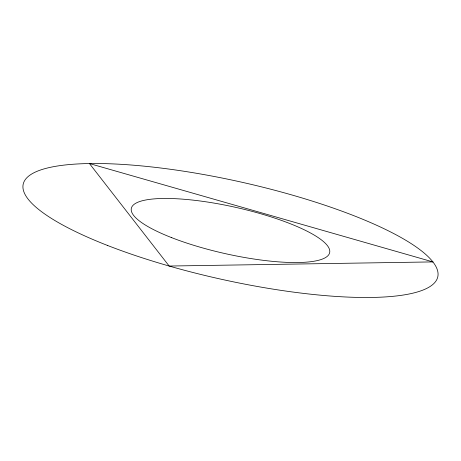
<?xml version="1.0" encoding="UTF-8"?>
<svg xmlns="http://www.w3.org/2000/svg" width="461" height="461" viewBox="0 0 461 461"><rect width="100%" height="100%" fill="white"/><g stroke="black" fill="none" stroke-linecap="round" stroke-linejoin="round"><path stroke-width="0.69" d="M432.896 261.906L169.164 266.043L89.44 163.546L432.896 261.906M171.751 237.686A101.599 23.718 12.6 0 0 329.194 253.953A101.599 23.718 12.6 0 0 190.554 199.861A101.599 23.718 12.6 0 0 171.751 237.686M107.684 245.517A212.4 49.581 12.6 0 0 436.821 279.533A212.4 49.581 12.6 0 0 146.996 166.45A212.4 49.581 12.6 0 0 107.684 245.517"/></g></svg>
